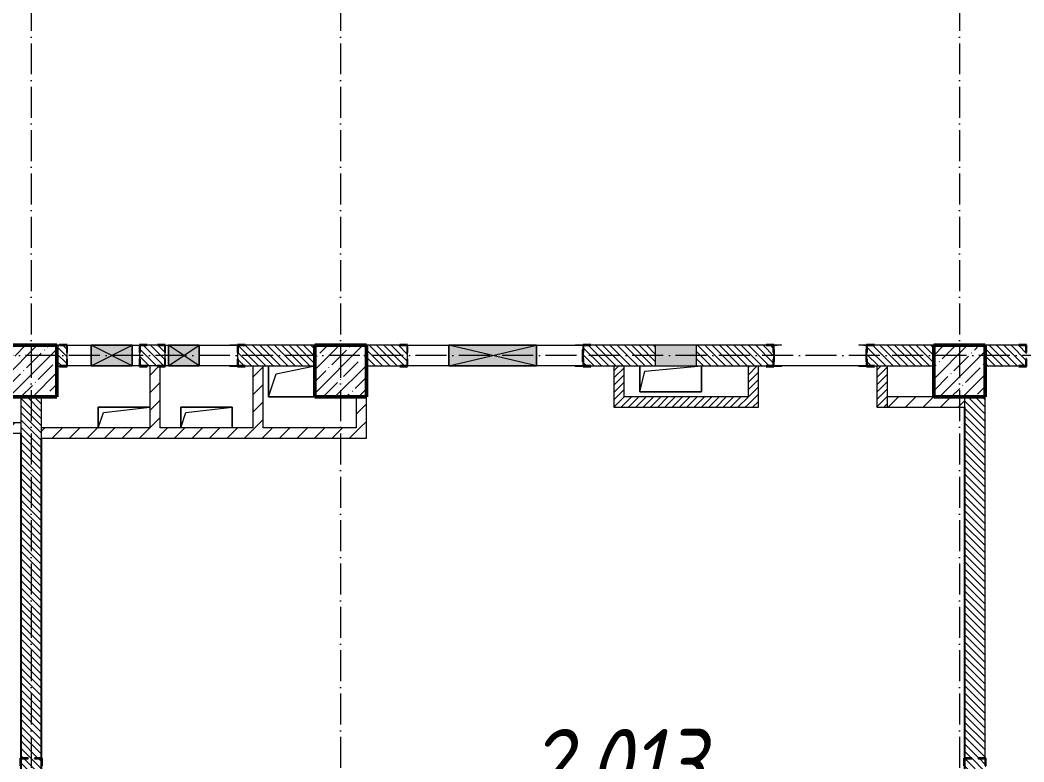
# Model space of a CAD drawing. Header units: millimetres. Extents: x -12989 to 629078, y -109036 to 555275.
# Drawn here: x 70102 to 79835, y 122857 to 130046 of the extents above; entities that cross this region are included whole.
import ezdxf

# ---------------------------------------------------------------- set-up
doc = ezdxf.new("R2010")
doc.units = ezdxf.units.MM
doc.linetypes.add('50_200_ШТРИХ_1Т_ш5_п1_п1_', pattern=[700, 500, -100, 0, -100])
for name, color, linetype, lineweight in [('A-DETL-GENF-OTLN', 7, 'Continuous', 9), ('A-FLOR-____-OTLN', 7, 'Continuous', 9), ('A-GENM-____-MCUT', 7, 'Continuous', 25), ('A-GENM-____-OTLN', 7, 'Continuous', 9), ('A-GENM-____-OTLN-1', 7, 'Continuous', 25), ('A-GLAZ-____-OTLN', 7, 'Continuous', 9), ('A-WALL-____-MCUT', 7, 'Continuous', 13), ('A-WALL-____-PATT-1', 7, 'Continuous', 9), ('A-WALL-FNSH-MCUT-1', 7, 'Continuous', 9), ('I-WALL-____-OTLN', 7, 'Continuous', 9), ('S-COLS-____-MCUT', 7, 'Continuous', 50), ('S-COLS-____-OTLN', 7, 'Continuous', 9), ('S-GRID-____-OTLN-1', 7, '50_200_ШТРИХ_1Т_ш5_п1_п1_', 9), ('Марки помещений', 7, 'Continuous', 9)]:
    doc.layers.add(name, color=color, linetype=linetype, lineweight=lineweight)
doc.styles.add('ISOCPEUR_I_2', font='isocpeui.ttf', dxfattribs={"width": 0.85, "height": 2.3})
pattern_1 = [(135, (43259.71, 63713.66), (-35.35534, -35.35534), [])]
pattern_2 = [(45, (43259.71, 63713.66), (-84.85281, 84.85281), [])]
pattern_3 = [(45, (43259.71, 63713.66), (-35.35534, 35.35534), [])]

# ---------------------------------------------------------------- blocks, each defined once
blk = doc.blocks.new('BSC_Колонна _Прямоугольная - 500х500-V12-АР1_План отверстий 2 этажа в осях 1-64_Ю-ЯЯ')
at = {"layer": 'S-COLS-____-OTLN'}
h = blk.add_hatch(dxfattribs=at)
h.set_pattern_fill('FP_21', color=256, style=0, pattern_type=2)
h.set_pattern_definition([(45, (-26950, -62931.04), (-114.04925, 114.04925), []), (45, (-26835.95, -62931.04), (-114.04925, 114.04925), [201.613, -40.323, 3.353, -36.97])])
h.paths.add_polyline_path([(-250, -250), (250, -250), (250, 250), (-250, 250)], flags=0)
at = {"layer": 'S-COLS-____-MCUT'}
for p, q in [((250, 250), (-250, 250)), ((-250, 250), (-250, -250)), ((250, -250), (250, 250)), ((-250, -250), (250, -250))]:
    blk.add_line(p, q, dxfattribs=at)
blk = doc.blocks.new('BSC_Колонна _Прямоугольная - 500х500-V14-АР1_План отверстий 2 этажа в осях 1-64_Ю-ЯЯ')
at = {"layer": 'S-COLS-____-OTLN'}
h = blk.add_hatch(dxfattribs=at)
h.set_pattern_fill('FP_23', color=256, style=0, pattern_type=2)
h.set_pattern_definition([(45, (-35950, -62931.04), (-114.04925, 114.04925), []), (45, (-35835.95, -62931.04), (-114.04925, 114.04925), [201.613, -40.323, 3.353, -36.97])])
h.paths.add_polyline_path([(-250, -250), (250, -250), (250, 250), (-250, 250)], flags=0)
at = {"layer": 'S-COLS-____-MCUT'}
for p, q in [((250, 250), (-250, 250)), ((-250, 250), (-250, -250)), ((250, -250), (250, 250)), ((-250, -250), (250, -250))]:
    blk.add_line(p, q, dxfattribs=at)
blk = doc.blocks.new('BSC_Колонна _Прямоугольная - 500х500-V48-АР1_План отверстий 2 этажа в осях 1-64_Ю-ЯЯ')
at = {"layer": 'S-COLS-____-OTLN'}
h = blk.add_hatch(dxfattribs=at)
h.set_pattern_fill('FP_58', color=256, style=0, pattern_type=2)
h.set_pattern_definition([(45, (-29950, -62931.04), (-114.04925, 114.04925), []), (45, (-29835.95, -62931.04), (-114.04925, 114.04925), [201.613, -40.323, 3.353, -36.97])])
h.paths.add_polyline_path([(-250, -250), (250, -250), (250, 250), (-250, 250)], flags=0)
at = {"layer": 'S-COLS-____-MCUT'}
for p, q in [((250, 250), (-250, 250)), ((-250, 250), (-250, -250)), ((250, -250), (250, 250)), ((-250, -250), (250, -250))]:
    blk.add_line(p, q, dxfattribs=at)
blk = doc.blocks.new('Фахверк_СКБ_Уголок - 200_3960-28268576-АР1_План отверстий 2 этажа в осях 1-64_Ю-ЯЯ')
at = {"layer": 'A-GENM-____-MCUT'}
for p, q in [((200, 156), (125, 156)), ((125, 156), (125, 81)), ((131, 81), (131, 150)), ((131, 150), (200, 150)), ((200, 150), (200, 156)), ((125, 81), (131, 81)), ((131, 19), (125, 19)), ((125, 19), (125, -56)), ((131, -50), (131, 19)), ((125, -56), (200, -56)), ((200, -50), (131, -50)), ((200, -56), (200, -50))]:
    blk.add_line(p, q, dxfattribs=at)
blk = doc.blocks.new('Фахверк_СКБ_Уголок - 200_3960_зеркало-28268689-АР1_План отверстий 2 этажа в осях 1-64_Ю-ЯЯ')
at = {"layer": 'A-GENM-____-MCUT'}
for p, q in [((200, 156), (125, 156)), ((125, 156), (125, 81)), ((131, 81), (131, 150)), ((131, 150), (200, 150)), ((200, 150), (200, 156)), ((125, 81), (131, 81)), ((131, 19), (125, 19)), ((125, 19), (125, -56)), ((131, -50), (131, 19)), ((125, -56), (200, -56)), ((200, -50), (131, -50)), ((200, -56), (200, -50))]:
    blk.add_line(p, q, dxfattribs=at)
blk = doc.blocks.new('154_Стойка_СКБ_Уголок - СМ-2180_200-28268025-АР1_План отверстий 2 этажа в осях 1-64_Ю-ЯЯ')
at = {"layer": 'A-GENM-____-MCUT'}
for p, q in [((125, 156), (125, 81)), ((200, 156), (125, 156)), ((131, 81), (131, 150)), ((131, 150), (200, 150)), ((200, 150), (200, 156)), ((125, 81), (131, 81)), ((131, 19), (125, 19)), ((125, 19), (125, -56)), ((131, -50), (131, 19)), ((125, -56), (200, -56)), ((200, -50), (131, -50)), ((200, -56), (200, -50))]:
    blk.add_line(p, q, dxfattribs=at)
blk = doc.blocks.new('Стойка_Влож_Уголок_Опорный - Уголок-28213941-АР1_План отверстий 2 этажа в осях 1-64_Ю-ЯЯ')
at = {"layer": 'A-GENM-____-OTLN'}
for p, q in [((-212, -6), (-212, 0)), ((0, 0), (0, -6)), ((-212, -75), (-212, -6)), ((-212, -6), (-206, -6)), ((-212, -75), (-206, -75)), ((-6, -6), (0, -6)), ((-6, -75), (0, -75)), ((0, -6), (0, -75))]:
    blk.add_line(p, q, dxfattribs=at)
blk = doc.blocks.new('АР_Перемычка - АР_Перемычка-28357691-АР1_План отверстий 2 этажа в осях 1-64_Ю-ЯЯ')
at = {"layer": 'A-GENM-____-OTLN'}
blk.add_line((-250, -100), (-243, -100), dxfattribs=at)
blk = doc.blocks.new('154_Стойка_СКБ_Уголок - СМ-2480_200-28346303-АР1_План отверстий 2 этажа в осях 1-64_Ю-ЯЯ')
at = {"layer": 'A-GENM-____-MCUT'}
for p, q in [((125, 156), (125, 81)), ((200, 156), (125, 156)), ((131, 81), (131, 150)), ((131, 150), (200, 150)), ((200, 150), (200, 156)), ((125, 81), (131, 81)), ((131, 19), (125, 19)), ((125, 19), (125, -56)), ((131, -50), (131, 19)), ((125, -56), (200, -56)), ((200, -50), (131, -50)), ((200, -56), (200, -50))]:
    blk.add_line(p, q, dxfattribs=at)
blk = doc.blocks.new('Стойка_Влож_Полоса боковая - Полоса-V150-АР1_План отверстий 2 этажа в осях 1-64_Ю-ЯЯ')
at = {"layer": 'A-GENM-____-OTLN'}
for p, q in [((-5, 60), (0, 60)), ((-5, -60), (-5, 60)), ((0, 31), (0, -31)), ((0, -60), (-5, -60))]:
    blk.add_line(p, q, dxfattribs=at)
blk = doc.blocks.new('Фахверк_СКБ_Уголок - 200_3550-28267367-АР1_План отверстий 2 этажа в осях 1-64_Ю-ЯЯ')
at = {"layer": 'A-GENM-____-MCUT'}
for p, q in [((200, 156), (125, 156)), ((125, 156), (125, 81)), ((131, 81), (131, 150)), ((131, 150), (200, 150)), ((200, 150), (200, 156)), ((125, 81), (131, 81)), ((131, 19), (125, 19)), ((125, 19), (125, -56)), ((131, -50), (131, 19)), ((125, -56), (200, -56)), ((200, -50), (131, -50)), ((200, -56), (200, -50))]:
    blk.add_line(p, q, dxfattribs=at)
blk = doc.blocks.new('AR_Отверстие Ниша - Лючок-32404715-АР1_План отверстий 2 этажа в осях 1-64_Ю-ЯЯ')
at = {"layer": 'A-GLAZ-____-OTLN'}
blk.add_hatch(color=256, dxfattribs=at).paths.add_polyline_path([(-200, 100), (-200, -100), (200, -100), (200, 100)], flags=0)
for p, q in [((200, 100), (-200, 100)), ((-200, 100), (-200, -100)), ((200, -100), (200, 100)), ((-200, -100), (200, -100))]:
    blk.add_line(p, q, dxfattribs=at)
blk = doc.blocks.new('AR_Отверстие прямоугольное _в плите_ - AR_Отверстие прямоугольное _в плите_-30229432-АР1_План отверстий 2 этажа в осях 1-64_Ю-ЯЯ')
at = {"layer": 'A-GENM-____-OTLN'}
for p, q in [((250, 100), (-250, 100)), ((-250, 100), (-250, -100)), ((-200, 50), (250, 100)), ((-250, -100), (-200, 50))]:
    blk.add_line(p, q, dxfattribs=at)
blk = doc.blocks.new('AR_Отверстие прямоугольное _в плите_ - AR_Отверстие прямоугольное _в плите_-V152-АР1_План отверстий 2 этажа в осях 1-64_Ю-ЯЯ')
at = {"layer": 'A-GENM-____-OTLN'}
for p, q in [((250, 100), (-250, 100)), ((-250, 100), (-250, -100)), ((-200, 50), (250, 100)), ((250, -100), (250, 100)), ((-250, -100), (-200, 50))]:
    blk.add_line(p, q, dxfattribs=at)
blk = doc.blocks.new('AR_Отверстие прямоугольное _в плите_ - AR_Отверстие прямоугольное _в плите_-30459255-АР1_План отверстий 2 этажа в осях 1-64_Ю-ЯЯ')
at = {"layer": 'A-GENM-____-OTLN'}
for p, q in [((-300, 125), (-300, -125)), ((-250, 75), (300, 125)), ((300, -125), (300, 125)), ((-300, -125), (-250, 75)), ((-300, -125), (300, -125))]:
    blk.add_line(p, q, dxfattribs=at)
blk = doc.blocks.new('AR_Отверстие прямоугольное _в плите_ - AR_Отверстие прямоугольное _в плите_-V195-АР1_План отверстий 2 этажа в осях 1-64_Ю-ЯЯ')
at = {"layer": 'A-GENM-____-OTLN'}
for p, q in [((-225, 150), (-225, -150)), ((-150, 75), (224.8, 150)), ((-225, -150), (-150, 75)), ((-225, -150), (224.8, -150))]:
    blk.add_line(p, q, dxfattribs=at)
blk = doc.blocks.new('AR_Отверстие прямоугольное _в стене_ - AR_Отверстие прямоугольное _в стене__ЭОМ-36405611-АР1_План отверстий 2 этажа в осях 1-64_Ю-ЯЯ')
at = {"layer": 'A-GLAZ-____-OTLN'}
blk.add_hatch(color=256, dxfattribs=at).paths.add_polyline_path([(200, 100), (-200, 100), (-200, -100), (200, -100)], flags=0)
at = {"layer": 'A-DETL-GENF-OTLN'}
for p, q in [((-200, -100), (-200, 100)), ((-200, 100), (200, 100)), ((200, 100), (-200, -100)), ((-200, 100), (200, -100)), ((200, 100), (-200, 100)), ((-200, 100), (-200, -100)), ((200, 100), (200, -100)), ((200, -100), (200, 100)), ((200, -100), (-200, -100)), ((-200, -100), (200, -100))]:
    blk.add_line(p, q, dxfattribs=at)
blk = doc.blocks.new('AR_Отверстие прямоугольное _в стене__БезПР - AR_Отверстие прямоугольное _в стене__БезПР-36392850-АР1_План отверстий 2 этажа в осях 1-64_Ю-ЯЯ')
at = {"layer": 'A-GLAZ-____-OTLN'}
blk.add_hatch(color=256, dxfattribs=at).paths.add_polyline_path([(150, 100), (-150, 100), (-150, -100), (150, -100)], flags=0)
at = {"layer": 'A-DETL-GENF-OTLN'}
for p, q in [((-150, -100), (-150, 100)), ((-150, 100), (150, 100)), ((150, 100), (-150, -100)), ((-150, 100), (150, -100)), ((150, 100), (-150, 100)), ((-150, 100), (-150, -100)), ((150, 100), (150, -100)), ((150, -100), (150, 100)), ((150, -100), (-150, -100)), ((-150, -100), (150, -100))]:
    blk.add_line(p, q, dxfattribs=at)
blk = doc.blocks.new('AR_Отверстие прямоугольное _в стене_ - AR_Отверстие прямоугольное _в стене__ОВ-36798040-АР1_План отверстий 2 этажа в осях 1-64_Ю-ЯЯ')
at = {"layer": 'A-GLAZ-____-OTLN'}
blk.add_hatch(color=256, dxfattribs=at).paths.add_polyline_path([(425, -100), (425, 100), (-425, 100), (-425, -100)], flags=0)
at = {"layer": 'A-DETL-GENF-OTLN'}
for p, q in [((-425, -100), (-425, 100)), ((-425, 100), (425, 100)), ((425, 100), (-425, -100)), ((-425, 100), (425, -100)), ((425, 100), (-425, 100)), ((-425, 100), (-425, -100)), ((425, 100), (425, -100)), ((425, -100), (425, 100)), ((425, -100), (-425, -100)), ((-425, -100), (425, -100))]:
    blk.add_line(p, q, dxfattribs=at)
blk = doc.blocks.new('2этаж')
at = {"layer": 'S-GRID-____-OTLN-1', "color": 251, "ltscale": 0.6, "true_color": 0x636466}
for p, q in [((11358.3, 549908.8), (11358.3, 511907.5)), ((14358.3, 549908.8), (14358.3, 511907.5)), ((20358.3, 549908.8), (20358.3, 511907.5)), ((88482.7, 522097), (-20260.4, 522097))]:
    blk.add_line(p, q, dxfattribs=at)

msp = doc.modelspace()

# ---------------------------------------------------------------- hatches: boundary and pattern name
at = {"layer": 'A-WALL-____-PATT-1'}
h = msp.add_hatch(dxfattribs=at)
h.set_pattern_fill('FP_6', color=256, style=0, pattern_type=2)
h.set_pattern_definition(pattern_1)
h.paths.add_polyline_path([(72459.7115, 126694.7006), (72959.7115, 126694.7006), (72959.7115, 126894.7006), (72215.7115, 126894.7006), (72215.7115, 126825.7006), (72209.7115, 126825.7006), (72209.7115, 126763.7006), (72215.7115, 126763.7006), (72215.7115, 126694.7006), (72359.7115, 126694.7006)], flags=0)
h.paths.add_polyline_path([(71265.7115, 126694.7006), (71503.7115, 126694.7006), (71503.7115, 126763.7006), (71509.7115, 126763.7006), (71509.7115, 126825.7006), (71503.7115, 126825.7006), (71503.7115, 126894.7006), (71265.7115, 126894.7006), (71265.7115, 126825.7006), (71259.7115, 126825.7006), (71259.7115, 126763.7006), (71265.7115, 126763.7006)], flags=0)
h.paths.add_polyline_path([(70484.7115, 126694.7006), (70553.7115, 126694.7006), (70553.7115, 126763.7006), (70559.7115, 126763.7006), (70559.7115, 126825.7006), (70553.7115, 126825.7006), (70553.7115, 126894.7006), (70459.7115, 126894.7006), (70459.7115, 126694.7006)], flags=0)
h = msp.add_hatch(dxfattribs=at)
h.set_pattern_fill('FP_6', color=256, style=0, pattern_type=2)
h.set_pattern_definition(pattern_1)
h.paths.add_polyline_path([(78959.7115, 126694.7006), (78959.7115, 126894.7006), (78315.7115, 126894.7006), (78315.7115, 126825.7006), (78309.7115, 126825.7006), (78309.7115, 126763.7006), (78315.7115, 126763.7006), (78315.7115, 126694.7006), (78594.5437, 126694.7006)], flags=0)
h.paths.add_polyline_path([(77403.7115, 126694.7006), (77403.7115, 126763.7006), (77409.7115, 126763.7006), (77409.7115, 126825.7006), (77403.7115, 126825.7006), (77403.7115, 126894.7006), (76659.7115, 126894.7006), (76659.7115, 126694.7006), (77334.7115, 126694.7006)], flags=0)
h.paths.add_polyline_path([(76259.7115, 126694.7006), (76259.7115, 126894.7006), (75565.7115, 126894.7006), (75565.7115, 126825.7006), (75559.7115, 126825.7006), (75559.7115, 126763.7006), (75565.7115, 126763.7006), (75565.7115, 126694.7006), (75634.7115, 126694.7006)], flags=0)
h.paths.add_polyline_path([(73459.7115, 126694.7006), (73853.7115, 126694.7006), (73853.7115, 126763.7006), (73859.7115, 126763.7006), (73859.7115, 126825.7006), (73853.7115, 126825.7006), (73853.7115, 126894.7006), (73459.7115, 126894.7006)], flags=0)
h = msp.add_hatch(dxfattribs=at)
h.set_pattern_fill('FP_6', color=256, style=0, pattern_type=2)
h.set_pattern_definition(pattern_1)
h.paths.add_polyline_path([(81959.7115, 126694.7006), (81959.7115, 126894.7006), (81565.7115, 126894.7006), (81565.7115, 126825.7006), (81559.7115, 126825.7006), (81559.7115, 126763.7006), (81565.7115, 126763.7006), (81565.7115, 126694.7006), (81634.7115, 126694.7006)], flags=0)
h.paths.add_polyline_path([(79784.7115, 126694.7006), (79853.7115, 126694.7006), (79853.7115, 126763.7006), (79859.7115, 126763.7006), (79859.7115, 126825.7006), (79853.7115, 126825.7006), (79853.7115, 126894.7006), (79459.7115, 126894.7006), (79459.7115, 126694.7006)], flags=0)
h = msp.add_hatch(dxfattribs=at)
h.set_pattern_fill('FP_4', color=256, style=0, pattern_type=2)
h.set_pattern_definition(pattern_2)
h.paths.add_polyline_path([(71459.7115, 126094.7006), (71459.7115, 126688.7006), (71434.7115, 126688.7006), (71434.7115, 126694.7006), (71359.7115, 126694.7006), (71359.7115, 126094.7006), (71434.7115, 126094.7006)], flags=0)
h = msp.add_hatch(dxfattribs=at)
h.set_pattern_fill('FP_4', color=256, style=0, pattern_type=2)
h.set_pattern_definition(pattern_2)
h.paths.add_polyline_path([(72459.7115, 126094.7006), (72459.7115, 126694.7006), (72359.7115, 126694.7006), (72359.7115, 126094.7006)], flags=0)
h = msp.add_hatch(dxfattribs=at)
h.set_pattern_fill('FP_5', color=256, style=0, pattern_type=2)
h.set_pattern_definition(pattern_3)
h.paths.add_polyline_path([(75959.7115, 126294.7006), (75959.7115, 126694.7006), (75859.7115, 126694.7006), (75859.7115, 126294.7006)], flags=0)
h = msp.add_hatch(dxfattribs=at)
h.set_pattern_fill('FP_5', color=256, style=0, pattern_type=2)
h.set_pattern_definition(pattern_3)
h.paths.add_polyline_path([(77259.7115, 126294.7006), (77259.7115, 126694.7006), (77159.7115, 126694.7006), (77159.7115, 126294.7006)], flags=0)
h = msp.add_hatch(dxfattribs=at)
h.set_pattern_fill('FP_5', color=256, style=0, pattern_type=2)
h.set_pattern_definition(pattern_3)
h.paths.add_polyline_path([(78509.7115, 126294.7006), (78509.7115, 126694.7006), (78409.7115, 126694.7006), (78409.7115, 126294.7006)], flags=0)
h = msp.add_hatch(dxfattribs=at)
h.set_pattern_fill('FP_6', color=256, style=0, pattern_type=2)
h.set_pattern_definition(pattern_1)
h.paths.add_polyline_path([(70109.7115, 119394.7006), (70309.7115, 119394.7006), (70309.7115, 122888.7006), (70240.7115, 122888.7006), (70240.7115, 122894.7006), (70309.7115, 122894.7006), (70309.7115, 126394.7006), (70109.7115, 126394.7006), (70109.7115, 122894.7006), (70178.7115, 122894.7006), (70178.7115, 122888.7006), (70109.7115, 122888.7006), (70109.7115, 120938.2505)], flags=0)
h = msp.add_hatch(dxfattribs=at)
h.set_pattern_fill('FP_4', color=256, style=0, pattern_type=2)
h.set_pattern_definition(pattern_2)
h.paths.add_polyline_path([(73459.7115, 126094.7006), (73459.7115, 126394.7006), (73359.7115, 126394.7006), (73359.7115, 126094.7006)], flags=0)
h = msp.add_hatch(dxfattribs=at)
h.set_pattern_fill('FP_5', color=256, style=0, pattern_type=2)
h.set_pattern_definition(pattern_3)
h.paths.add_polyline_path([(75959.7115, 126294.7006), (77159.7115, 126294.7006), (77159.7115, 126394.7006), (75959.7115, 126394.7006)], flags=0)
h = msp.add_hatch(dxfattribs=at)
h.set_pattern_fill('FP_4', color=256, style=0, pattern_type=2)
h.set_pattern_definition(pattern_2)
h.paths.add_polyline_path([(78594.5437, 126294.7006), (79259.7115, 126294.7006), (79259.7115, 126394.7006), (78509.7115, 126394.7006), (78509.7115, 126294.7006)], flags=0)
h = msp.add_hatch(dxfattribs=at)
h.set_pattern_fill('FP_6', color=256, style=0, pattern_type=2)
h.set_pattern_definition(pattern_1)
h.paths.add_polyline_path([(79259.7115, 119394.7006), (79459.7115, 119394.7006), (79459.7115, 122888.7006), (79390.7115, 122888.7006), (79390.7115, 122894.7006), (79459.7115, 122894.7006), (79459.7115, 126394.7006), (79259.7115, 126394.7006), (79259.7115, 122894.7006), (79328.7115, 122894.7006), (79328.7115, 122888.7006), (79259.7115, 122888.7006), (79259.7115, 120938.2505)], flags=0)
h = msp.add_hatch(dxfattribs=at)
h.set_pattern_fill('FP_4', color=256, style=0, pattern_type=2)
h.set_pattern_definition(pattern_2)
h.paths.add_polyline_path([(70109.7115, 126044.7006), (70109.7115, 126144.7006), (68059.7115, 126144.7006), (68059.7115, 126044.7006), (69757.0404, 126044.7006)], flags=0)
h = msp.add_hatch(dxfattribs=at)
h.set_pattern_fill('FP_4', color=256, style=0, pattern_type=2)
h.set_pattern_definition(pattern_2)
h.paths.add_polyline_path([(73292.0417, 125994.7006), (73459.7115, 125994.7006), (73459.7115, 126094.7006), (70309.7115, 126094.7006), (70309.7115, 125994.7006), (71524.541, 125994.7006)], flags=0)

# ---------------------------------------------------------------- linework, layer by layer
for points in [[(79259.7115, 126294.7006), (79259.7115, 119394.7006)], [(70109.7115, 126044.7006), (70109.7115, 119394.7006)], [(70309.7115, 119394.7006), (70309.7115, 125994.7006)]]:
    msp.add_lwpolyline(points)
at = {"layer": 'A-FLOR-____-OTLN'}
for p, q in [((72509.9197, 126394.7006), (72509.9197, 126694.7006)), ((76109.7115, 126444.7006), (76109.7115, 126694.7006)), ((76709.7115, 126694.7006), (76709.7115, 126444.7006)), ((76709.7115, 126444.7006), (76109.7115, 126444.7006)), ((72959.7115, 126394.7006), (72509.9197, 126394.7006)), ((70859.7115, 126294.7006), (71359.7115, 126294.7006)), ((70859.7115, 126094.7006), (70859.7115, 126294.7006)), ((71659.7115, 126294.7006), (72159.7115, 126294.7006)), ((71659.7115, 126094.7006), (71659.7115, 126294.7006)), ((72159.7115, 126294.7006), (72159.7115, 126094.7006))]:
    msp.add_line(p, q, dxfattribs=at)
at = {"layer": 'A-WALL-____-MCUT'}
for p, q in [((70484.7115, 126894.7006), (70459.7115, 126894.7006)), ((70559.7115, 126763.7006), (70559.7115, 126825.7006)), ((71259.7115, 126825.7006), (71259.7115, 126763.7006)), ((71434.7115, 126894.7006), (71334.7115, 126894.7006)), ((71509.7115, 126763.7006), (71509.7115, 126825.7006)), ((72209.7115, 126825.7006), (72209.7115, 126763.7006)), ((72959.7115, 126894.7006), (72284.7115, 126894.7006)), ((73784.7115, 126894.7006), (73459.7115, 126894.7006)), ((73859.7115, 126763.7006), (73859.7115, 126825.7006)), ((76259.7115, 126894.7006), (75634.7115, 126894.7006)), ((77334.7115, 126894.7006), (76659.7115, 126894.7006)), ((78959.7115, 126894.7006), (78384.7115, 126894.7006)), ((79784.7115, 126894.7006), (79459.7115, 126894.7006)), ((70459.7115, 126694.7006), (70484.7115, 126694.7006)), ((71434.7115, 126694.7006), (71334.7115, 126694.7006)), ((72284.7115, 126694.7006), (72959.7115, 126694.7006)), ((73459.7115, 126694.7006), (73784.7115, 126694.7006)), ((75634.7115, 126694.7006), (76259.7115, 126694.7006)), ((76659.7115, 126694.7006), (77334.7115, 126694.7006)), ((78384.7115, 126694.7006), (78959.7115, 126694.7006)), ((79459.7115, 126694.7006), (79784.7115, 126694.7006)), ((70109.7115, 126394.7006), (70109.7115, 122894.7006)), ((70309.7115, 122894.7006), (70309.7115, 126394.7006)), ((79259.7115, 126394.7006), (79259.7115, 122894.7006)), ((79459.7115, 122894.7006), (79459.7115, 126394.7006))]:
    msp.add_line(p, q, dxfattribs=at)
at = {"layer": 'A-WALL-FNSH-MCUT-1'}
for p, q in [((71359.7115, 126694.7006), (71359.7115, 126094.7006)), ((71459.7115, 126094.7006), (71459.7115, 126688.7006)), ((72359.7115, 126694.7006), (72359.7115, 126094.7006)), ((72459.7115, 126094.7006), (72459.7115, 126694.7006)), ((75859.7115, 126694.7006), (75859.7115, 126294.7006)), ((75959.7115, 126394.7006), (75959.7115, 126694.7006)), ((77159.7115, 126694.7006), (77159.7115, 126394.7006)), ((77259.7115, 126294.7006), (77259.7115, 126694.7006)), ((78409.7115, 126694.7006), (78409.7115, 126294.7006)), ((78509.7115, 126694.7006), (78509.7115, 126294.7006)), ((73359.7115, 126394.7006), (73359.7115, 126094.7006)), ((73459.7115, 125994.7006), (73459.7115, 126394.7006)), ((77159.7115, 126394.7006), (75959.7115, 126394.7006)), ((78959.7115, 126394.7006), (78509.7115, 126394.7006)), ((75859.7115, 126294.7006), (77259.7115, 126294.7006)), ((78409.7115, 126294.7006), (79259.7115, 126294.7006)), ((70109.7115, 126144.7006), (69059.7115, 126144.7006)), ((67889.7115, 126044.7006), (70109.7115, 126044.7006)), ((71359.7115, 126094.7006), (70309.7115, 126094.7006)), ((72359.7115, 126094.7006), (71459.7115, 126094.7006)), ((73359.7115, 126094.7006), (72459.7115, 126094.7006)), ((70309.7115, 125994.7006), (73459.7115, 125994.7006))]:
    msp.add_line(p, q, dxfattribs=at)
at = {"layer": 'I-WALL-____-OTLN'}
for p, q in [((70559.7115, 126894.7006), (70789.7115, 126894.7006)), ((71189.7115, 126894.7006), (71259.7115, 126894.7006)), ((71509.7115, 126894.7006), (71539.7115, 126894.7006)), ((71839.7115, 126894.7006), (72209.7115, 126894.7006)), ((73859.7115, 126894.7006), (74259.7115, 126894.7006)), ((75109.7115, 126894.7006), (75559.7115, 126894.7006)), ((77409.7115, 126894.7006), (77439.7115, 126894.7006)), ((78279.7115, 126894.7006), (78309.7115, 126894.7006)), ((70789.7115, 126694.7006), (70559.7115, 126694.7006)), ((71259.7115, 126694.7006), (71189.7115, 126694.7006)), ((71539.7115, 126694.7006), (71509.7115, 126694.7006)), ((72209.7115, 126694.7006), (71839.7115, 126694.7006)), ((74259.7115, 126694.7006), (73859.7115, 126694.7006)), ((75559.7115, 126694.7006), (75109.7115, 126694.7006)), ((78309.7115, 126694.7006), (77409.7115, 126694.7006))]:
    msp.add_line(p, q, dxfattribs=at)

# ---------------------------------------------------------------- block references
msp.add_blockref('2этаж', (58851.3748, -395302.2823))
at = {"layer": 'A-GENM-____-OTLN'}
for name, p, rotation in [('Стойка_Влож_Уголок_Опорный - Уголок-28213941-АР1_План отверстий 2 этажа в осях 1-64_Ю-ЯЯ', (72209.7115, 126688.7006), 269.9999999999995), ('Стойка_Влож_Уголок_Опорный - Уголок-28213941-АР1_План отверстий 2 этажа в осях 1-64_Ю-ЯЯ', (75559.7115, 126688.7006), 269.9999999999995), ('Стойка_Влож_Уголок_Опорный - Уголок-28213941-АР1_План отверстий 2 этажа в осях 1-64_Ю-ЯЯ', (77409.7115, 126900.7006), 89.99999999999955), ('Стойка_Влож_Полоса боковая - Полоса-V150-АР1_План отверстий 2 этажа в осях 1-64_Ю-ЯЯ', (77409.7115, 126794.7006), 180), ('Стойка_Влож_Уголок_Опорный - Уголок-28213941-АР1_План отверстий 2 этажа в осях 1-64_Ю-ЯЯ', (78309.7115, 126688.7006), 269.9999999999995)]:
    msp.add_blockref(name, p, dxfattribs=dict(at, rotation=rotation))
for name, p in [('Стойка_Влож_Полоса боковая - Полоса-V150-АР1_План отверстий 2 этажа в осях 1-64_Ю-ЯЯ', (75559.7115, 126794.7006)), ('Стойка_Влож_Полоса боковая - Полоса-V150-АР1_План отверстий 2 этажа в осях 1-64_Ю-ЯЯ', (78309.7115, 126794.7006)), ('AR_Отверстие прямоугольное _в плите_ - AR_Отверстие прямоугольное _в плите_-V195-АР1_План отверстий 2 этажа в осях 1-64_Ю-ЯЯ', (72734.9197, 126544.7006)), ('AR_Отверстие прямоугольное _в плите_ - AR_Отверстие прямоугольное _в плите_-30459255-АР1_План отверстий 2 этажа в осях 1-64_Ю-ЯЯ', (76409.7115, 126569.7006)), ('АР_Перемычка - АР_Перемычка-28357691-АР1_План отверстий 2 этажа в осях 1-64_Ю-ЯЯ', (77409.7115, 126794.7006)), ('AR_Отверстие прямоугольное _в плите_ - AR_Отверстие прямоугольное _в плите_-30229432-АР1_План отверстий 2 этажа в осях 1-64_Ю-ЯЯ', (71109.7115, 126194.7006)), ('AR_Отверстие прямоугольное _в плите_ - AR_Отверстие прямоугольное _в плите_-V152-АР1_План отверстий 2 этажа в осях 1-64_Ю-ЯЯ', (71909.7115, 126194.7006))]:
    msp.add_blockref(name, p, dxfattribs=at)
at = {"layer": 'A-GENM-____-OTLN-1'}
for name, p, rotation in [('Фахверк_СКБ_Уголок - 200_3960_зеркало-28268689-АР1_План отверстий 2 этажа в осях 1-64_Ю-ЯЯ', (70684.7115, 126844.7006), 180), ('Фахверк_СКБ_Уголок - 200_3960_зеркало-28268689-АР1_План отверстий 2 этажа в осях 1-64_Ю-ЯЯ', (71634.7115, 126844.7006), 180), ('Фахверк_СКБ_Уголок - 200_3960-28268576-АР1_План отверстий 2 этажа в осях 1-64_Ю-ЯЯ', (73984.7115, 126844.7006), 180), ('154_Стойка_СКБ_Уголок - СМ-2480_200-28346303-АР1_План отверстий 2 этажа в осях 1-64_Ю-ЯЯ', (77534.7115, 126844.7006), 180), ('Фахверк_СКБ_Уголок - 200_3960-28268576-АР1_План отверстий 2 этажа в осях 1-64_Ю-ЯЯ', (79984.7115, 126844.7006), 180), ('Фахверк_СКБ_Уголок - 200_3550-28267367-АР1_План отверстий 2 этажа в осях 1-64_Ю-ЯЯ', (70159.7115, 123019.7006), 269.9999999999999), ('Фахверк_СКБ_Уголок - 200_3550-28267367-АР1_План отверстий 2 этажа в осях 1-64_Ю-ЯЯ', (79309.7115, 123019.7006), 269.9999999999999)]:
    msp.add_blockref(name, p, dxfattribs=dict(at, rotation=rotation))
for name, p in [('Фахверк_СКБ_Уголок - 200_3960-28268576-АР1_План отверстий 2 этажа в осях 1-64_Ю-ЯЯ', (71134.7115, 126744.7006)), ('154_Стойка_СКБ_Уголок - СМ-2180_200-28268025-АР1_План отверстий 2 этажа в осях 1-64_Ю-ЯЯ', (72084.7115, 126744.7006)), ('154_Стойка_СКБ_Уголок - СМ-2480_200-28346303-АР1_План отверстий 2 этажа в осях 1-64_Ю-ЯЯ', (75434.7115, 126744.7006)), ('154_Стойка_СКБ_Уголок - СМ-2480_200-28346303-АР1_План отверстий 2 этажа в осях 1-64_Ю-ЯЯ', (78184.7115, 126744.7006))]:
    msp.add_blockref(name, p, dxfattribs=at)
at = {"layer": 'A-GLAZ-____-OTLN', "rotation": 180}
for name, p in [('AR_Отверстие прямоугольное _в стене_ - AR_Отверстие прямоугольное _в стене__ЭОМ-36405611-АР1_План отверстий 2 этажа в осях 1-64_Ю-ЯЯ', (70989.7115, 126794.7006)), ('AR_Отверстие прямоугольное _в стене__БезПР - AR_Отверстие прямоугольное _в стене__БезПР-36392850-АР1_План отверстий 2 этажа в осях 1-64_Ю-ЯЯ', (71689.7115, 126794.7006)), ('AR_Отверстие прямоугольное _в стене_ - AR_Отверстие прямоугольное _в стене__ОВ-36798040-АР1_План отверстий 2 этажа в осях 1-64_Ю-ЯЯ', (74684.7115, 126794.7006)), ('AR_Отверстие Ниша - Лючок-32404715-АР1_План отверстий 2 этажа в осях 1-64_Ю-ЯЯ', (76459.7115, 126794.7006))]:
    msp.add_blockref(name, p, dxfattribs=at)
at = {"layer": 'S-COLS-____-OTLN'}
for name, p in [('BSC_Колонна _Прямоугольная - 500х500-V12-АР1_План отверстий 2 этажа в осях 1-64_Ю-ЯЯ', (70209.7115, 126644.7006)), ('BSC_Колонна _Прямоугольная - 500х500-V48-АР1_План отверстий 2 этажа в осях 1-64_Ю-ЯЯ', (73209.7115, 126644.7006)), ('BSC_Колонна _Прямоугольная - 500х500-V14-АР1_План отверстий 2 этажа в осях 1-64_Ю-ЯЯ', (79209.7115, 126644.7006))]:
    msp.add_blockref(name, p, dxfattribs=at)

# ---------------------------------------------------------------- texts
at = {"layer": 'Марки помещений', "insert": (75022.271, 123176.7871), "char_height": 700, "width": 737.5525, "attachment_point": 1, "style": 'ISOCPEUR_I_2'}
msp.add_mtext('2.013', dxfattribs=at)

doc.saveas('drawing.dxf')
